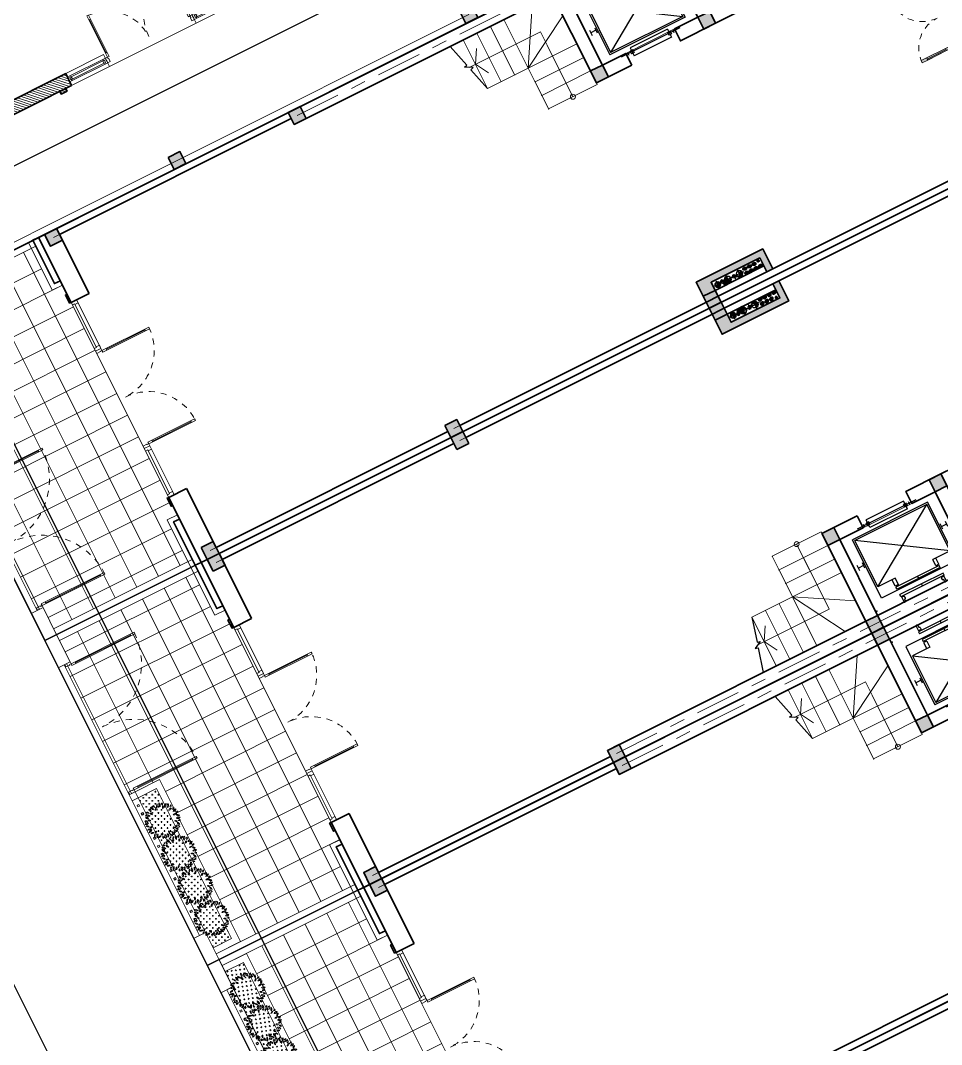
# Model space of a CAD drawing. Header units: millimetres. Extents: x 567980 to 569372, y 2065777 to 2066674.
# Drawn here: x 568838.13 to 568853.34, y 2066393.13 to 2066410.04 of the extents above; entities that cross this region are included whole.
import ezdxf
from ezdxf.xclip import XClip

# ---------------------------------------------------------------- set-up
doc = ezdxf.new("R2010")
doc.units = ezdxf.units.MM
for name, pattern in [('ACAD_ISO03W100', [30, 12, -18]), ('CENTER', [3, 1.5, -0.5, 0.5, -0.5]), ('CENTER2', [1.125, 0.75, -0.125, 0.125, -0.125]), ('CONTINOUS', [0]), ('DIVIDEX22', [1.25, 0.625, -0.25, 0, -0.125, 0, -0.25]), ('HIDDEN', [0.75, 0.5, -0.25]), ('HIDDEN2', [0.1875, 0.125, -0.0625]), ('PHANTOM2', [1.25, 0.625, -0.125, 0.125, -0.125, 0.125, -0.125]), ('PHANTOM3', [1.5, 0.625, -0.125, 0.125, -0.125, 0.125, -0.125, 0.125, -0.125])]:
    doc.linetypes.add(name, pattern=pattern)
for name, color, linetype, lineweight in [('A-CAY', 76, 'Continuous', 13), ('A-COT VACH', 2, 'Continuous', 35), ('A-CUA', 25, 'Continuous', 5), ('A-DIM', 251, 'Continuous', 15), ('A-HATCH', 251, 'Continuous', 5), ('A-NET CAT', 214, 'Continuous', 30), ('A-NET THAY', 125, 'Continuous', 18), ('A-NOI THAT', 44, 'Continuous', 9), ('A-TRUC', 250, 'CENTER', 5), ('A-TUONG', 255, 'Continuous', 35), ('boDnv', 54, 'Continuous', 25), ('N1.1-CN', 4, 'CONTINOUS', 35), ('N1.3-TN', 6, 'CENTER2', 35), ('N1.4-TP', 4, 'PHANTOM2', 35), ('N1.5-TH', 2, 'PHANTOM3', 30), ('N1.6-NM', 3, 'DIVIDEX22', 30), ('N4-OTHER1', 143, 'CONTINOUS', 15)]:
    doc.layers.add(name, color=color, linetype=linetype, lineweight=lineweight)
for name, color, linetype in [('A-NOITHAT', 252, 'Continuous'), ('ChiaLo', 128, 'CENTER'), ('datOlienke', 42, 'Continuous'), ('LogDg', 7, 'Continuous'), ('LoLK', 6, 'Continuous'), ('M-CD', 40, 'ACAD_ISO03W100'), ('M-Control', 170, 'CENTER2'), ('M-RP', 140, 'Continuous'), ('QH', 7, 'Continuous'), ('ViaHeS', 32, 'Continuous')]:
    doc.layers.add(name, color=color, linetype=linetype)
doc.styles.add('rms', font='romans.shx', dxfattribs={"width": 0.7, "bigfont": 'vns.shx'})
doc.linetypes.add('ADL', pattern='A,0.125,-0.15,["++",rms,S=0.5,R=0,X=0,Y=-0.2245],-1.35,1.125', length=2.75)

# ---------------------------------------------------------------- blocks, each defined once
blk = doc.blocks.new('NEN')
at = {"layer": 'boDnv', "color": 10, "linetype": 'ADL', "ltscale": 0.25}
blk.add_lwpolyline([(183.1, -44.001), (207.084, -30.046), (208.943, -23.819), (166.891, 60.261), (160.821, 62.463), (135.405, 51.385), (133.351, 45.723), (177.371, -42.291)], close=True, dxfattribs=at)
at = {"layer": 'ChiaLo', "ltscale": 5}
for points in [[(138.364, 33.465), (172.797, 50.687)], [(141.048, 28.099), (175.481, 45.321)], [(143.732, 22.733), (178.165, 39.954)], [(146.416, 17.366), (180.849, 34.588)]]:
    blk.add_lwpolyline(points, dxfattribs=at)
at = {"layer": 'datOlienke'}
blk.add_lwpolyline([(183.229, -45.083), (207.929, -30.712), (210.015, -23.726), (167.607, 61.065), (160.787, 63.539), (134.612, 52.13), (132.265, 45.66), (176.67, -43.125)], close=True, dxfattribs=at)
at = {"layer": 'LogDg'}
blk.add_lwpolyline([(133.661, 54.988), (161.2, 66.992, -0.398858), (171.552, 63.237), (214.134, -21.902, -0.395833), (211.002, -32.395), (185.019, -47.512, -0.432836), (173.841, -44.175), (129.703, 44.076, -0.429738)], format="xyb", close=True, dxfattribs=at)
at = {"layer": 'LoLK'}
for points in [[(140.126, 54.534), (134.612, 52.13), (132.265, 45.66), (138.364, 33.465), (148.202, 38.386)], [(158.935, 37.045), (156.252, 42.411), (148.202, 38.386), (138.364, 33.465), (141.048, 28.099)], [(161.619, 31.679), (158.935, 37.045), (141.048, 28.099), (143.732, 22.733)], [(164.303, 26.313), (161.619, 31.679), (143.732, 22.733), (146.416, 17.366)], [(164.303, 26.313), (146.416, 17.366), (149.1, 12), (166.987, 20.946)]]:
    blk.add_lwpolyline(points, close=True, dxfattribs=at)
at = {"layer": 'ViaHeS'}
blk.add_lwpolyline([(183.229, -45.083), (207.929, -30.712), (210.015, -23.726), (167.607, 61.065), (160.787, 63.539), (134.612, 52.13), (132.265, 45.66), (176.67, -43.125)], close=True, dxfattribs=at)
blk = doc.blocks.new('NEN NO1')
at = {"layer": 'datOlienke'}
blk.add_lwpolyline([(4.684, 4.99), (2.881, 33.51), (-2.435, 38.5), (-97.24, 38.5), (-102.503, 33.507), (-104.007, 4.993), (-99.271, 0), (0, 0)], close=True, dxfattribs=at)
at = {"layer": 'LoLK'}
for points in [[(-79.635, 20), (-85.635, 20), (-85.635, 11), (-85.635, 0), (-79.635, 0)], [(-73.635, 20), (-79.635, 20), (-79.635, 0), (-73.635, 0)], [(-67.635, 20), (-73.635, 20), (-73.635, 0), (-67.635, 0)], [(-67.635, 20), (-67.635, 0), (-61.635, 0), (-61.635, 20)], [(-103.69, 11), (-104.007, 4.993), (-99.271, 0), (-85.635, 0), (-85.635, 11)]]:
    blk.add_lwpolyline(points, close=True, dxfattribs=at)
blk = doc.blocks.new('*U400')
at = {"layer": 'A-CUA', "color": 32}
for points in [[(60, -40), (45, -40), (45, -18), (0, -18), (0, -40), (0, -40), (0, -82), (0, -82), (0, -103), (45, -103), (45, -82), (60, -82)], [(30, -82), (60, -82), (60, -40), (30, -40)], [(640, -40), (655, -40), (655, -18), (700, -18), (700, -40), (700, -40), (700, -82), (700, -82), (700, -103), (655, -103), (655, -82), (640, -82)], [(670, -82), (640, -82), (640, -40), (670, -40)]]:
    blk.add_lwpolyline(points, close=True, dxfattribs=at)
at = {"layer": 'A-CUA', "color": 37, "lineweight": -2}
for points in [[(45, -18), (655, -18), (655, -40), (45, -40)], [(45, -82), (655, -82), (655, -103), (45, -103)]]:
    blk.add_lwpolyline(points, close=True, dxfattribs=at)
blk = doc.blocks.new('*U375')
for p, q in [((90, -100), (50, -100)), ((70, -100), (70, -917)), ((2043, -100), (2083, -100)), ((2063, -100), (2063, -917)), ((90, -917), (50, -917)), ((2043, -917), (2083, -917))]:
    blk.add_line(p, q)
for points in [[(0, 113), (60, 113), (60, 40), (50, 40), (50, 0), (0, 0)], [(50, 0), (90, 0), (90, -1017), (50, -1017)], [(2083, 0), (2043, 0), (2043, -1017), (2083, -1017)], [(2133, 113), (2073, 113), (2073, 40), (2083, 40), (2083, 0), (2133, 0)]]:
    blk.add_lwpolyline(points, close=True)
at = {"linetype": 'HIDDEN2'}
for centre, start, end in [((50, 0), 270, 0), ((2083, 0), 180, 270)]:
    blk.add_arc(centre, 1017, start, end, dxfattribs=at)
blk = doc.blocks.new('phào cửa')
at = {"layer": 'A-HATCH'}
h = blk.add_hatch(dxfattribs=at)
h.set_pattern_fill('ANSI31', color=256, scale=250)
h.set_pattern_definition([(45, (-237697.46, 7620.01), (-22.097087, 22.097087), [])])
h.paths.add_polyline_path([(0, 0), (0, 110), (-50, 110), (-50, 0)])
at = {"layer": 'A-TUONG'}
blk.add_lwpolyline([(0, 0), (0, 110), (-50, 110), (-50, 0)], close=True, dxfattribs=at)
blk = doc.blocks.new('CỦA DI SAU')
at = {"layer": 'A-NET THAY'}
blk.add_line((2200, 0), (3800, 0), dxfattribs=at)
for points in [[(2200, 0), (1500, 0), (1500, -220), (2200, -220)], [(3800, 0), (4500, 0), (4500, -220), (3800, -220)]]:
    blk.add_lwpolyline(points, close=True, dxfattribs=at)
at = {"layer": 'A-CUA', "xscale": -1}
blk.add_blockref('*U400', (2200, -49, 0), dxfattribs=at)
at = {"layer": 'A-CUA', "extrusion": (0, 0, -1), "xscale": -0.7500000000000002, "yscale": 0.7500000000000002, "zscale": -0.7500000000000002}
blk.add_blockref('*U375', (-2200, -152), dxfattribs=at)
at = {"layer": 'A-CUA'}
blk.add_blockref('*U400', (3800, -49), dxfattribs=at)
at = {"layer": 'A-TUONG', "xscale": -1, "rotation": 90}
blk.add_blockref('phào cửa', (1390, 0, 0), dxfattribs=at)
at = {"layer": 'A-TUONG', "rotation": 270}
blk.add_blockref('phào cửa', (4610, 0, 0), dxfattribs=at)
blk = doc.blocks.new('cum dh a3.3.1.6.7')
at = {"layer": 'A-HATCH'}
h = blk.add_hatch(dxfattribs=at)
h.set_pattern_fill('ANSI31', color=256, scale=0.3)
h.set_pattern_definition([(45, (-145.69891, 350), (-0.0265165043, 0.0265165043), [])])
h.paths.add_polyline_path([(-6.501, -0.22), (-7.781, -0.22), (-7.781, -3.12), (-8.001, -3.12), (-8.001, 0), (-6.501, 0)])
h.paths.add_polyline_path([(-2.121, -1.62), (-2.121, -0.22), (-1.671, -0.22), (-1.671, 0), (-3.501, 0), (-3.501, -0.22), (-2.341, -0.22), (-2.341, -2.249), (-2.121, -2.191), (-2.121, -1.73), (-0.931, -1.73), (-0.931, -1.62)])
h.paths.add_polyline_path([(-0.111, -12.74), (-0.111, -7.04), (-0.221, -7.04), (-0.221, -1.73), (-0.331, -1.73), (-0.331, -1.62), (-0.221, -1.62), (-0.221, -0.22), (-0.671, -0.22), (-0.671, 0), (-0.001, 0), (-0.001, -12.96), (-0.807, -13.012), (-0.821, -12.793)])
at = {"layer": 'A-TUONG', "elevation": 0}
blk.add_lwpolyline([(-6.501, -0.22), (-7.781, -0.22), (-7.781, -3.12), (-8.001, -3.12), (-8.001, 0), (-6.501, 0)], close=True, dxfattribs=at)
at = {"layer": 'A-TUONG', "xscale": 0.001, "yscale": 0.001, "zscale": 0.001, "rotation": 359.9999999999999}
blk.add_blockref('CỦA DI SAU', (-8.001, 0, 0), dxfattribs=at)
blk = doc.blocks.new('*U308')
h = blk.add_hatch(color=254)
h.dxf.hatch_style = 1
h.paths.add_polyline_path([(22, 345), (22, 514), (50, 514), (50, 486), (27, 486), (27, 345)])
h = blk.add_hatch(color=253)
h.dxf.hatch_style = 1
h.paths.add_polyline_path([(50, 450), (90, 450), (90, 550), (50, 550)])
h.paths.add_polyline_path([(50, 100), (90, 100), (90, 0), (50, 0)])
h = blk.add_hatch(color=253)
h.dxf.hatch_style = 1
h.paths.add_polyline_path([(1150, 100), (1110, 100), (1110, 0), (1150, 0)])
h.paths.add_polyline_path([(1150, 450), (1110, 450), (1110, 550), (1150, 550)])
h = blk.add_hatch(color=254)
h.dxf.hatch_style = 1
h.paths.add_polyline_path([(50, 450), (90, 450), (90, 100), (50, 100)])
h = blk.add_hatch(color=254)
h.dxf.hatch_style = 1
h.paths.add_polyline_path([(1110, 450), (1150, 450), (1150, 100), (1110, 100)])
h = blk.add_hatch(color=253)
h.dxf.hatch_style = 1
h.paths.add_polyline_path([(0, 0), (50, 0), (50, -40), (60, -40), (60, -110), (0, -110)])
h = blk.add_hatch(color=253)
h.dxf.hatch_style = 1
h.paths.add_polyline_path([(1200, 0), (1150, 0), (1150, -40), (1140, -40), (1140, -110), (1200, -110)])
at = {"linetype": 'Continuous'}
blk.add_line((70, 100), (70, 450), dxfattribs=at)
for p, q in [((90, 450), (90, 100)), ((1110, 450), (1110, 100)), ((1130, 100), (1130, 450))]:
    blk.add_line(p, q)
for points in [[(22, 345), (22, 514), (50, 514), (50, 486), (27, 486), (27, 345)], [(50, 450), (90, 450), (90, 100), (50, 100)], [(1110, 450), (1150, 450), (1150, 100), (1110, 100)], [(0, 0), (50, 0), (50, -40), (60, -40), (60, -110), (0, -110)], [(1200, 0), (1150, 0), (1150, -40), (1140, -40), (1140, -110), (1200, -110)]]:
    blk.add_lwpolyline(points, close=True)
for points in [[(50, 450), (90, 450), (90, 550), (50, 550), (50, 450)], [(1150, 450), (1110, 450), (1110, 550), (1150, 550), (1150, 450)], [(50, 453), (50, 100)], [(1150, 453), (1150, 100)], [(50, 100), (90, 100), (90, 0), (50, 0), (50, 100)], [(1150, 100), (1110, 100), (1110, 0), (1150, 0), (1150, 100)]]:
    blk.add_lwpolyline(points)
at = {"linetype": 'HIDDEN', "ltscale": 30}
for points in [[(600, 0, 0.414214), (50, 550, 0.414214)], [(600, 0, -0.414214), (1150, 550, -0.414214)]]:
    blk.add_lwpolyline(points, format="xyb", dxfattribs=at)
blk = doc.blocks.new('AP11B2')
at = {"layer": 'A-NOITHAT'}
for p, q in [((558, 1417), (-568, 1417)), ((-435, 1392), (-435, 1442)), ((-385, 1392), (-385, 1442)), ((-335, 1442), (-385, 1442)), ((360, 1492), (-360, 1492)), ((-360, 1342), (-360, 1492)), ((-335, 1392), (-335, 1442)), ((385, 1442), (335, 1442)), ((335, 1392), (335, 1442)), ((360, 1342), (360, 1492)), ((385, 1392), (385, 1442)), ((435, 1392), (435, 1442)), ((-725, 166), (-725, 1292)), ((725, 1292), (-725, 1292)), ((-695, 366), (-695, 1262)), ((695, 1262), (-695, 1262)), ((695, 366), (-695, 1262)), ((-695, 366), (695, 1262)), ((-335, 1392), (-385, 1392)), ((360, 1342), (-360, 1342)), ((385, 1392), (335, 1392)), ((695, 366), (695, 1262)), ((725, 166), (725, 1292)), ((-850, 757), (-850, 857)), ((-750, 807), (-850, 807)), ((-750, 757), (-750, 857)), ((750, 757), (750, 857)), ((750, 807), (850, 807)), ((850, 757), (850, 857)), ((-360, 366), (-695, 366)), ((-420, 246), (-420, 366)), ((-360, 246), (-360, 366)), ((695, 366), (360, 366)), ((360, 246), (360, 366)), ((420, 246), (420, 366)), ((-360, 246), (-420, 246)), ((417, 226), (-417, 226)), ((-417, 186), (-417, 226)), ((417, 186), (-417, 186)), ((0, 186), (0, 226)), ((420, 246), (360, 246)), ((417, 186), (417, 226)), ((725, 166), (-725, 166)), ((417, 79), (-417, 79)), ((-417, 39), (-417, 79)), ((417, 39), (-417, 39)), ((-407, -67), (-407, 25)), ((-367, 25), (-407, 25)), ((-357, -15), (-357, 15)), ((0, 39), (0, 79)), ((357, -15), (357, 15)), ((407, 25), (367, 25)), ((407, -67), (407, 25)), ((417, 39), (417, 79)), ((-387, -77), (-397, -77)), ((-377, -67), (-377, -25)), ((-367, -25), (-377, -25)), ((377, -25), (367, -25)), ((377, -67), (377, -25)), ((397, -77), (387, -77))]:
    blk.add_line(p, q, dxfattribs=at)
for centre, start, end in [((-367, 15), 0, 90), ((367, 15), 90, 180), ((-397, -67), 180, 270), ((-387, -67), 270, 0), ((-367, -15), 270, 0), ((367, -15), 180, 270), ((387, -67), 180, 270), ((397, -67), 270, 0)]:
    blk.add_arc(centre, 10, start, end, dxfattribs=at)
for p in [(-900, 0), (900, 0)]:
    blk.add_point(p, dxfattribs=at)
blk = doc.blocks.new('cot 220')
at = {"layer": 'A-COT VACH'}
h = blk.add_hatch(color=256, dxfattribs=at)
h.dxf.hatch_style = 1
h.paths.add_polyline_path([(110, 110), (-110, 110), (-110, -110), (110, -110)])
blk.add_lwpolyline([(-110, -110), (110, -110), (110, 110), (-110, 110)], close=True, dxfattribs=at)
blk = doc.blocks.new('N-ONGDUNG')
at = {"layer": 'N4-OTHER1', "ltscale": 10}
h = blk.add_hatch(dxfattribs=at)
h.set_pattern_fill('ANSI31', color=256, scale=36, angle=-90, style=0)
h.set_pattern_definition([(315, (39548.85, 159241.4585), (3.18198052, 3.18198052), [])])
h.paths.add_polyline_path([(0, 45, -0.414214), (45, 0), (0, 0)])
h.paths.add_polyline_path([(-45, 0, -0.414214), (0, 45), (0, 0, 1)])
h.paths.add_polyline_path([(0, 0), (45, 0, -1)])
at = {"linetype": 'Continuous', "ltscale": 10}
for p, q in [((63, 0), (-63, 0)), ((0, 63), (0, -63))]:
    blk.add_line(p, q, dxfattribs=at)
blk.add_circle((0, 0), 45, dxfattribs=at)
for centre, start, end in [((-23, 0), 0, 180), ((23, 0), 180, 0)]:
    blk.add_arc(centre, 22.5, start, end, dxfattribs=at)
blk = doc.blocks.new('$cc')
h = blk.add_hatch()
h.set_pattern_fill('_USER', color=8, scale=0.05, angle=45, style=0, pattern_type=0)
h.set_pattern_definition([(45, (-200956.024176, 465343.044346), (-0.0353553390593, 0.0353553390593), [])])
edge = h.paths.add_edge_path()
edge.add_arc((-0.19, -0.25), 0.313, -53.1301, 53.1301, ccw=False)
edge.add_arc((0, 0), 0.5, 90, 270, ccw=False)
edge.add_arc((0.19, 0.25), 0.312, 126.8699, 233.1301)
at = {"color": 8}
blk.add_lwpolyline([(0, 0, -0.5), (0, -0.5, -1), (0, 0.5, 0.5), (0, 0, 0.333333), (0, 0, 0.333333)], format="xyb", dxfattribs=at)
blk.add_circle((0, 0), 0.5)
blk = doc.blocks.new('A$C9810a9bf')
at = {"layer": 'M-RP', "ltscale": 200}
for centre, radius in [((-14.75, 0), 14.75), ((-14.75, 0), 4.75), ((17.95, 0), 17.95), ((17.95, 0), 7.95)]:
    blk.add_circle(centre, radius, dxfattribs=at)
blk.add_ellipse((3.2, 0), major_axis=(-32.7, 0), ratio=0.75611402, dxfattribs=at)
at = {"layer": 'M-RP', "ltscale": 200, "xscale": 9.5, "yscale": 9.5, "zscale": 9.5, "rotation": 180}
blk.add_blockref('$cc', (-14.75, 0), dxfattribs=at)
at = {"layer": 'M-RP', "ltscale": 200, "xscale": 15.9, "yscale": 15.9, "zscale": 15.9}
blk.add_blockref('$cc', (17.95, 0), dxfattribs=at)
blk = doc.blocks.new('A$Caa2107e4')
at = {"layer": 'M-Control', "ltscale": 0.03}
for centre, radius in [((-14.75, 0), 14.75), ((-14.75, 0), 4.75), ((17.95, 0), 17.95), ((17.95, 0), 7.95)]:
    blk.add_circle(centre, radius, dxfattribs=at)
blk.add_ellipse((3.2, 0), major_axis=(-32.7, 0), ratio=0.75611402, dxfattribs=at)
at = {"layer": 'M-Control', "ltscale": 0.03, "xscale": 9.5, "yscale": 9.5, "zscale": 9.5, "rotation": 180}
blk.add_blockref('$cc', (-14.75, 0), dxfattribs=at)
at = {"layer": 'M-Control', "ltscale": 0.03, "xscale": 15.9, "yscale": 15.9, "zscale": 15.9}
blk.add_blockref('$cc', (17.95, 0), dxfattribs=at)
blk = doc.blocks.new('truc kt')
at = {"layer": 'A-HATCH'}
h = blk.add_hatch(color=256, dxfattribs=at)
h.dxf.hatch_style = 1
h.paths.add_polyline_path([(110, 1010), (110, 1120), (-260, 1120), (-260, -110), (0, -110), (0, 110), (-150, 110), (-150, 1010)])
at = {"layer": 'A-TUONG'}
for points in [[(110, 1010), (110, 1120), (-260, 1120), (-260, -110), (0, -110), (0, 110), (-150, 110), (-150, 1010), (110, 1010)], [(0, 110), (0, 1010)]]:
    blk.add_lwpolyline(points, dxfattribs=at)
at = {"layer": 'M-CD', "xscale": 34, "yscale": 34, "zscale": 34}
blk.add_blockref('$cc', (-116, 961), dxfattribs=at)
at = {"layer": 'M-RP', "ltscale": 200, "rotation": 90}
for name, p in [('A$C9810a9bf', (-101, 876)), ('A$Caa2107e4', (-101, 876)), ('A$C9810a9bf', (-26, 961)), ('A$Caa2107e4', (-26, 961)), ('A$C9810a9bf', (-26, 876)), ('A$Caa2107e4', (-26, 876)), ('A$C9810a9bf', (-101, 790)), ('A$Caa2107e4', (-101, 790)), ('A$C9810a9bf', (-101, 705)), ('A$Caa2107e4', (-101, 705)), ('A$C9810a9bf', (-26, 790)), ('A$Caa2107e4', (-26, 790)), ('A$C9810a9bf', (-26, 705)), ('A$Caa2107e4', (-26, 705))]:
    blk.add_blockref(name, p, dxfattribs=at)
at = {"layer": 'N1.1-CN', "xscale": 0.4444444444444456, "yscale": 0.4444444444444456, "zscale": 0.4444444444444456, "rotation": 90}
blk.add_blockref('N-ONGDUNG', (-20, 309), dxfattribs=at)
at = {"layer": 'N1.3-TN', "xscale": -1, "rotation": 270}
blk.add_blockref('N-ONGDUNG', (-65, 192), dxfattribs=at)
at = {"layer": 'N1.4-TP', "xscale": 1.222222222222222, "yscale": 1.222222222222222, "zscale": 1.222222222222222, "rotation": 270}
blk.add_blockref('N-ONGDUNG', (-65, 376), dxfattribs=at)
at = {"layer": 'N1.5-TH', "xscale": 0.6666666666666677, "yscale": 0.6666666666666677, "zscale": 0.6666666666666677, "rotation": 90}
for p in [(-65, 495), (-76, 282)]:
    blk.add_blockref('N-ONGDUNG', p, dxfattribs=at)
at = {"layer": 'N1.6-NM', "xscale": -1.222222222222222, "yscale": 1.222222222222222, "zscale": 1.222222222222222, "rotation": 270}
blk.add_blockref('N-ONGDUNG', (-65, 592), dxfattribs=at)
blk = doc.blocks.new('cot gia md a1')
at = {"layer": 'A-NET THAY'}
blk.add_lwpolyline([(880, 0), (880, -190), (0, -190), (0, -110)], dxfattribs=at)
at = {"layer": 'A-TUONG'}
blk.add_lwpolyline([(800, 0), (800, -110), (0, -110), (0, 0)], dxfattribs=at)
blk = doc.blocks.new('phao cua chinh mb a1')
at = {"layer": 'A-TUONG'}
blk.add_lwpolyline([(0, 0), (0, -30), (-150, -30), (-150, 0)], dxfattribs=at)
blk = doc.blocks.new('TRU CONG')
at = {"layer": 'A-NET THAY'}
blk.add_lwpolyline([(0, 0), (500, 0), (500, 220), (0, 220)], close=True, dxfattribs=at)
blk = doc.blocks.new('*U304')
for p, q in [((90, 1450), (50, 1450)), ((70, 100), (70, 1450)), ((3110, 1450), (3150, 1450)), ((3130, 100), (3130, 1450)), ((90, 100), (50, 100)), ((3110, 100), (3150, 100))]:
    blk.add_line(p, q)
for points in [[(50, 0), (90, 0), (90, 1550), (50, 1550)], [(3150, 0), (3110, 0), (3110, 1550), (3150, 1550)], [(0, -133), (60, -133), (60, -40), (50, -40), (50, 0), (0, 0)], [(3200, -133), (3140, -133), (3140, -40), (3150, -40), (3150, 0), (3200, 0)]]:
    blk.add_lwpolyline(points, close=True)
at = {"linetype": 'HIDDEN2'}
for centre, start, end in [((50, 0), 0, 90), ((3150, 0), 90, 180)]:
    blk.add_arc(centre, 1550, start, end, dxfattribs=at)
blk = doc.blocks.new('*U316')
at = {"layer": 'A-NET THAY'}
blk.add_lwpolyline([(-0.015, -0.015), (0.015, -0.015), (0.015, 0.015), (-0.015, 0.015)], close=True, dxfattribs=at)
blk = doc.blocks.new('*U317')
at = {"layer": 'A-NET THAY', "color": 0, "linetype": 'ByBlock', "lineweight": -2, "transparency": 16777216}
for p in [(0, 0), (0.15, 0), (0.3, 0), (0.45, 0), (0.6, 0), (0.75, 0), (0.9, 0), (1.05, 0), (1.2, 0), (1.35, 0), (1.5, 0), (1.65, 0), (1.8, 0), (1.95, 0), (2.1, 0), (2.25, 0)]:
    blk.add_blockref('*U316', p, dxfattribs=at)
blk = doc.blocks.new('mb-cay40')
at = {"color": 0, "linetype": 'ByBlock'}
for centre, radius, start, end in [((-427, 694), 54.1, 146.8151, 244.0193), ((-496, 675), 54.1, 326.8151, 64.0193), ((-300, 710), 100, 149.4737, 231.7586), ((-448, 683), 100, 329.4737, 51.7586), ((-231, 779), 98.1, 192.306, 259.6849), ((-344, 662), 98.1, 12.306, 79.6849), ((-148, 638), 79.7, 145.5248, 220.8327), ((-273, 631), 79.7, 325.5248, 40.8327), ((-136, 737), 62.9, 125.4093, 202.7101), ((-231, 764), 62.9, 305.4093, 22.7101), ((16, 684), 137, 133.8117, 194.3077), ((-211, 749), 137, 313.8117, 14.3077), ((113, 711), 137, 163.4642, 212.7906), ((-134, 676), 137, 343.4642, 32.7906), ((138, 616), 80.6, 104.1004, 168.465), ((40, 710), 80.6, 284.1004, 348.465), ((-680, 301), 102, 69.7201, 135.6489), ((-718, 468), 102, 249.7201, 315.6489), ((-654, 503), 44.2, 163.4933, 274.4697), ((-693, 471), 44.2, 343.4933, 94.4697), ((-542, 597), 98.1, 183.3189, 263.1904), ((-651, 494), 98.1, 3.3189, 83.1904), ((-620, 357), 75.8, 22.5723, 98.3335), ((-561, 461), 75.8, 202.5723, 278.3335), ((-554, 556), 69.9, 25.4537, 116.6852), ((-522, 648), 69.9, 205.4537, 296.6852), ((-390, 597), 66.9, 168.8066, 257.6391), ((-470, 545), 66.9, 348.8066, 77.6391), ((49, 562), 68.8, 103.8914, 198.9039), ((-33, 607), 68.8, 283.8914, 18.9039), ((230, 506), 141, 100.3005, 160.4476), ((72, 692), 141, 280.3005, 340.4476), ((213, 369), 79.6, 86.0282, 161.3698), ((143, 474), 79.6, 266.0282, 341.3698), ((260, 521), 76.9, 122.5817, 207.18), ((150, 551), 76.9, 302.5817, 27.18), ((320, 284), 110, 64.7353, 140.5781), ((282, 453), 110, 244.7353, 320.5781), ((300, 426), 53.5, 59.9815, 155.6676), ((278, 494), 53.5, 239.9815, 335.6676), ((-767, 152), 75.6, 44.2576, 108.5927), ((-736, 277), 75.6, 224.2576, 288.5927), ((-743, 226), 96, 30.9482, 110.5784), ((-695, 365), 96, 210.9482, 290.5784), ((-787, 176), 111, 280.8762, 345.4479), ((-659, 40), 111, 100.8762, 165.4479), ((-690, -39), 87.4, 54.9745, 151.3792), ((-716, 74), 87.4, 234.9745, 331.3792), ((-638, 119), 83.9, 60.5095, 129.292), ((-649, 257), 83.9, 240.5095, 309.292), ((159, -75), 77.3, 28.8072, 103.9199), ((208, 37), 77.3, 208.8072, 283.9199), ((243, 141), 78, 58.8748, 131.2135), ((232, 267), 78, 238.8748, 311.2135), ((314, -59), 90.4, 71.3712, 141.7535), ((272, 83), 90.4, 251.3712, 321.7535), ((293, 25), 97.6, 29.1952, 106.7189), ((350, 166), 97.6, 209.1952, 286.7189), ((359, 242), 79.1, 90.2529, 173.5221), ((280, 330), 79.1, 270.2529, 353.5221), ((344, 142), 53.6, 28.1981, 112.1918), ((371, 217), 53.6, 208.1981, 292.1918), ((-675, -123), 70, 71.8192, 140.0818), ((-707, -12), 70, 251.8192, 320.0818), ((-557, -163), 78, 113.4753, 203.456), ((-660, -123), 78, 293.4753, 23.456), ((-617, 21), 75, 267.1724, 337.2365), ((-551, -83), 75, 87.1724, 157.2365), ((-605, -147), 107, 271.6328, 352.0268), ((-496, -269), 107, 91.6328, 172.0268), ((-473, -294), 49.3, 76.5419, 193.4774), ((-509, -257), 49.3, 256.5419, 13.4774), ((-342, -221), 95.9, 122.8873, 186.7253), ((-489, -152), 95.9, 302.8873, 6.7253), ((-314, -281), 91.1, 159.117, 230.3606), ((-457, -318), 91.1, 339.117, 50.3606), ((-220, -348), 109, 122.117, 201.7275), ((-379, -297), 109, 302.117, 21.7275), ((-170, -364), 62.5, 129.7475, 206.0709), ((-267, -343), 62.5, 309.7475, 26.0709), ((-133, -236), 75.4, 148.7877, 221.5977), ((-253, -247), 75.4, 328.7877, 41.5977), ((-160, -372), 84.6, 5.3196, 80.419), ((-61, -281), 84.6, 185.3196, 260.419), ((100, -278), 148, 165.2071, 218.3217), ((-159, -332), 148, 345.2071, 38.3217), ((-19, -211), 70.3, 353.65, 74.6514), ((70, -151), 70.3, 173.65, 254.6514), ((110, -276), 64.3, 156.7754, 231.288), ((11, -301), 64.3, 336.7754, 51.288), ((113, -290), 96.7, 38.6962, 106.2415), ((162, -137), 96.7, 218.6962, 286.2415), ((133, -213), 116, 6.5487, 76.8911), ((275, -87), 116, 186.5487, 256.8911), ((243, -118), 50.7, 359.2557, 87.6287), ((296, -68), 50.7, 179.2557, 267.6287)]:
    blk.add_arc(centre, radius, start, end, dxfattribs=at)
blk = doc.blocks.new('*U310')
at = {"layer": 'A-CAY', "xscale": 0.0005, "yscale": 0.0005, "zscale": 0.0005, "rotation": 296.5718179110141}
blk.add_blockref('mb-cay40', (-0.044, -0.134), dxfattribs=at)
blk = doc.blocks.new('*U311')
at = {"layer": 'A-NET THAY', "color": 0, "linetype": 'ByBlock', "lineweight": -2, "transparency": 16777216}
for p in [(0, 0), (0.6, 0), (1.2, 0), (1.8, 0)]:
    blk.add_blockref('*U310', p, dxfattribs=at)
blk = doc.blocks.new('*U305')
for p, q in [((90, -100), (50, -100)), ((70, -100), (70, -1050)), ((2310, -100), (2350, -100)), ((2330, -100), (2330, -1050)), ((90, -1050), (50, -1050)), ((2310, -1050), (2350, -1050))]:
    blk.add_line(p, q)
for points in [[(0, 133), (60, 133), (60, 40), (50, 40), (50, 0), (0, 0)], [(2400, 133), (2340, 133), (2340, 40), (2350, 40), (2350, 0), (2400, 0)], [(50, 0), (90, 0), (90, -1150), (50, -1150)], [(2350, 0), (2310, 0), (2310, -1150), (2350, -1150)]]:
    blk.add_lwpolyline(points, close=True)
at = {"linetype": 'HIDDEN2'}
for centre, start, end in [((50, 0), 270, 0), ((2350, 0), 180, 270)]:
    blk.add_arc(centre, 1150, start, end, dxfattribs=at)
blk = doc.blocks.new('*U303')
at = {"ltscale": 10}
for p, q in [((900, 0), (0, 0)), ((855, -60), (45, -60)), ((855, -100), (45, -100))]:
    blk.add_line(p, q, dxfattribs=at)
for points in [[(0, -100), (45, -100), (45, -60), (60, -60), (60, 0), (0, 0)], [(900, -100), (855, -100), (855, -60), (840, -60), (840, 0), (900, 0)]]:
    blk.add_lwpolyline(points, close=True, dxfattribs=at)
blk = doc.blocks.new('MBT1 A1')
at = {"layer": 'A-HATCH'}
h = blk.add_hatch(dxfattribs=at)
h.set_pattern_fill('SQRTMPLT', color=256, scale=0.4, pattern_type=2)
h.set_pattern_definition([(6e-15, (-410.51707, -66.48982), (-3e-17, 0.4), []), (90, (-410.51707, -66.48982), (-0.4, 0), [])])
h.paths.add_polyline_path([(5.89, -17.3), (5.12, -17.3), (5.12, -17.11), (4.95, -17.11), (4.95, -17.14), (4.8, -17.14), (4.8, -17.11), (1.2, -17.11), (1.2, -17.14), (1.05, -17.14), (1.05, -17.11), (0.88, -17.11), (0.88, -17.3), (0.11, -17.3), (0.11, -19.33), (3.1, -19.33), (3.1, -19.78), (3.1, -19.89), (5.5, -19.89), (5.5, -19.78), (5.89, -19.78)])
at = {"layer": 'A-HATCH', "true_color": 0x46cb3a}
h = blk.add_hatch(dxfattribs=at)
h.set_pattern_fill('CROSS', color=95, scale=0.2, angle=-63.4282, double=1)
h.set_pattern_definition([(296.571818, (-410.51707, -66.48982), (0.0670846797, -0.022352757), [0.025, -0.075]), (26.571818, (-410.522656, -66.50659), (0.022352757, 0.0670846797), [0.025, -0.075])])
h.paths.add_polyline_path([(2.99, -19.44), (0.22, -19.44), (0.22, -19.78), (2.99, -19.78)])
at = {"layer": 'A-NET CAT'}
blk.add_lwpolyline([(1.12, -9.38), (0.717, -9.488), (0.704, -9.439), (0.633, -9.562), (0.62, -9.514), (0.22, -9.621)], dxfattribs=at)
at = {"layer": 'A-NET THAY', "ltscale": 100}
for p, q in [((0, -5.53), (1.84, -5.53)), ((1.62, -7.08), (1.62, -6.18)), ((1.12, -8.63), (0.601, -7.73)), ((1.12, -8.63), (1.12, -7.73)), ((1.37, -8.63), (1.37, -7.73)), ((1.62, -8.63), (1.62, -7.73)), ((1.12, -8.63), (0.22, -8.11)), ((1.12, -8.63), (0.22, -8.63)), ((1.12, -8.63), (1.12, -9.38)), ((1.62, -8.63), (1.12, -8.63)), ((1.87, -8.63), (1.37, -8.63)), ((1.12, -8.88), (0.22, -8.88)), ((1.12, -9.13), (0.22, -9.13)), ((1.12, -9.38), (0.22, -9.38))]:
    blk.add_line(p, q, dxfattribs=at)
at = {"layer": 'A-NET THAY', "color": 251, "ltscale": 10}
for p, q in [((1.62, -8.18), (0.67, -8.18)), ((0.67, -9.498), (0.67, -8.18)), ((1.87, -8.18), (0.92, -8.18))]:
    blk.add_line(p, q, dxfattribs=at)
at = {"layer": 'A-NET THAY'}
for p, q in [((1.2, -17.11), (4.8, -17.11)), ((3.1, -19.89), (5.5, -19.89)), ((0.5, -20), (5.5, -20))]:
    blk.add_line(p, q, dxfattribs=at)
at = {"layer": 'A-NET THAY', "ltscale": 100}
blk.add_lwpolyline([(1.87, -8.63), (1.87, -7.73), (1.84, -7.73)], dxfattribs=at)
at = {"layer": 'A-NET THAY', "ltscale": 10}
blk.add_lwpolyline([(0.446, -9.25), (0.67, -9.38), (0.894, -9.25)], dxfattribs=at)
at = {"layer": 'A-NET THAY'}
for points in [[(0, -19.78), (0, -17.22), (0.11, -17.22), (0.11, -19.78)], [(6, -19.78), (6, -17.22), (5.89, -17.22), (5.89, -19.78)], [(0.11, -19.78), (3.1, -19.78), (3.1, -19.33), (0.11, -19.33)], [(0.5, -19.89), (3.1, -19.89), (3.1, -19.78), (0.5, -19.78)], [(2.99, -19.89), (3.1, -19.89), (3.1, -19.78), (2.99, -19.78)]]:
    blk.add_lwpolyline(points, close=True, dxfattribs=at)
blk.add_lwpolyline([(2.99, -19.78), (2.99, -19.44), (0.22, -19.44), (0.22, -19.78)], dxfattribs=at)
at = {"layer": 'A-NET THAY', "ltscale": 10}
blk.add_circle((1.87, -8.18), 0.0412, dxfattribs=at)
at = {"layer": 'A-NET THAY', "ltscale": 100}
for p in [(1.37, -8.63), (1.37, -8.63), (1.62, -8.63), (1.62, -8.63), (1.87, -8.63), (1.87, -8.63)]:
    blk.add_point(p, dxfattribs=at)
at = {"layer": 'A-TRUC', "ltscale": 0.5}
for p, q in [((0.11, -16.89), (0.11, -2.11)), ((5.89, -16.89), (5.89, -2.11))]:
    blk.add_line(p, q, dxfattribs=at)
at = {"layer": 'A-TUONG'}
for p, q in [((0, -17.11), (0, -2)), ((6, -17.11), (6, -2)), ((5.89, -12.28), (5.89, -2.22)), ((1.84, -5.53), (1.84, -4.83)), ((1.73, -5.53), (1.84, -5.53)), ((0.22, -12.5), (0.22, -7.73)), ((0.22, -12.5), (0.11, -12.5)), ((0.11, -16.78), (0.11, -12.5)), ((5.89, -16.78), (5.89, -12.5)), ((0.11, -16.78), (1.2, -16.78)), ((1.2, -17.11), (1.2, -16.78)), ((5.89, -16.78), (4.8, -16.78)), ((4.8, -17.11), (4.8, -16.78)), ((0, -17.11), (1.2, -17.11)), ((4.8, -17.11), (6, -17.11))]:
    blk.add_line(p, q, dxfattribs=at)
at = {"layer": 'A-TUONG', "ltscale": 100}
blk.add_lwpolyline([(1.84, -7.08), (1.84, -7.73), (0, -7.73), (0, -5.53), (1.84, -5.53), (1.84, -6.18), (1.62, -6.18), (1.62, -5.75), (0.22, -5.75), (0.22, -7.51), (1.62, -7.51), (1.62, -7.08)], close=True, dxfattribs=at)
at = {"layer": 'A-TUONG'}
blk.add_lwpolyline([(5.78, -12.5), (6, -12.5), (6, -12.28), (5.78, -12.28)], close=True, dxfattribs=at)
at = {"layer": 'A-COT VACH', "xscale": 0.001, "yscale": 0.001, "zscale": 0.001}
for p in [(1.73, -5.64), (0.11, -7.62), (1.73, -7.62), (5.89, -7.62), (0.11, -12.39), (5.89, -12.39), (0.11, -16.89), (5.89, -16.89)]:
    blk.add_blockref('cot 220', p, dxfattribs=at)
at = {"layer": 'A-CUA', "zscale": 0.001}
for name, p, xscale, yscale, rotation in [('*U308', (2.8, -2.22), -0.0009999999999999998, 0.0009999999999999998, 180), ('*U303', (1.2, -17.01), 0.001, 0.001, 6.366229791333411e-05), ('*U303', (4.8, -17.01), -0.001, 0.001, 6.366229791333411e-05)]:
    blk.add_blockref(name, p, dxfattribs=dict(at, xscale=xscale, yscale=yscale, rotation=rotation))
at = {"layer": 'A-CUA', "extrusion": (0, 0, -1), "xscale": 0.0007500000000000045, "yscale": 0.0007500000000000045, "zscale": -0.0007500000000000046, "rotation": 179.9999363377021}
blk.add_blockref('*U305', (-2.1, -17.01), dxfattribs=at)
at = {"layer": 'A-CUA', "extrusion": (0, 0, -1), "xscale": -0.0007500000000000044, "yscale": 0.0007500000000000044, "zscale": -0.0007500000000000044}
blk.add_blockref('*U304', (-3.1, -19.78), dxfattribs=at)
at = {"layer": 'A-DIM', "xscale": 0.001, "yscale": 0.001, "zscale": 0.001}
blk.add_blockref('truc kt', (5.78, -7.62), dxfattribs=at)
at = {"layer": 'A-NET THAY', "yscale": 0.001, "zscale": 0.001}
for name, p, xscale in [('cot gia md a1', (0, -17.11), 0.001), ('phao cua chinh mb a1', (1.2, -17.11), 0.001), ('phao cua chinh mb a1', (4.8, -17.11), -0.001), ('cot gia md a1', (6, -17.11), -0.001), ('TRU CONG', (0, -20), 0.001), ('TRU CONG', (6, -20), -0.001)]:
    blk.add_blockref(name, p, dxfattribs=dict(at, xscale=xscale))
at = {"layer": 'A-NET THAY'}
for name, p in [('*U311', (0.67, -19.587)), ('*U317', (0.62, -19.835))]:
    blk.add_blockref(name, p, dxfattribs=at)
at = {"layer": 'A-NOI THAT', "linetype": 'Continuous', "xscale": -0.0009583333333333351, "yscale": 0.0009583333333333351, "zscale": 0.0009583333333333339, "rotation": 270}
blk.add_blockref('AP11B2', (0.286, -6.63), dxfattribs=at)
blk = doc.blocks.new('MBT1 NO1')
at = {"layer": 'LoLK'}
ref = blk.add_blockref('cum dh a3.3.1.6.7', (-87.635, 11), dxfattribs=dict(at, xscale=-1, rotation=270))
XClip(ref).set_block_clipping_path([(-8.8679310922, -14.8661522438), (18.000000003, 0.7600365095)])
for p in [(-85.635, 20), (-73.635, 20)]:
    blk.add_blockref('MBT1 A1', p, dxfattribs=at)
at = {"layer": 'LoLK', "xscale": -1}
for p in [(-73.635, 20), (-61.635, 20)]:
    blk.add_blockref('MBT1 A1', p, dxfattribs=at)
at = {"layer": 'LoLK'}
blk.add_blockref('NEN NO1', (0, 0), dxfattribs=at)
blk = doc.blocks.new('rkg1')
at = {"layer": 'A-NET THAY'}
for points in [[(0, -2000), (0, 0), (-11000, 0), (-11000, -13668), (-6010, -18352), (0, -17972), (0, -14966)], [(-110, -2000), (-110, -110), (-10890, -110), (-10890, -13620), (-5969, -18239), (-110, -17869), (-110, -14966)]]:
    blk.add_lwpolyline(points, dxfattribs=at)
at = {"layer": 'A-COT VACH'}
for p in [(-5500, -110), (-110, -110)]:
    blk.add_blockref('cot 220', p, dxfattribs=at)
blk = doc.blocks.new('CUM CONG A3-A3.1-A6-A7')
at = {"layer": 'QH', "xscale": 0.001, "yscale": 0.001, "zscale": 0.001}
blk.add_blockref('rkg1', (11, 0), dxfattribs=at)
blk = doc.blocks.new('MB CONG KHU A')
at = {"layer": 'LoLK'}
ref = blk.add_blockref('CUM CONG A3-A3.1-A6-A7', (90.965, 164.515), dxfattribs=dict(at, xscale=-0.9999999999999996, rotation=206.57183473935))
XClip(ref).set_block_clipping_path([(0.0000000005, 0.0022573473), (29.00000001, -0.0000000012), (29.0000000105, -16.833597545), (28.642007475, -17.9778731742), (4.1191470742, -19.215879885), (-1.0736700578, -14.556867796), (-0.7457809169, -0.7707536346)])

msp = doc.modelspace()

# ---------------------------------------------------------------- block references
at = {"layer": 'boDnv'}
msp.add_blockref('NEN', (568697.481, 2066371.697), dxfattribs=at)

# ---------------------------------------------------------------- next in the draw order: block references
at = {"layer": 'LoLK', "rotation": 296.5718179020918}
msp.add_blockref('MBT1 NO1', (568874.151, 2066328.572), dxfattribs=at)

# ---------------------------------------------------------------- next in the draw order: block references
at = {"layer": 'LoLK'}
msp.add_blockref('MB CONG KHU A', (568744.879, 2066240.648), dxfattribs=at)

doc.saveas('drawing.dxf')
